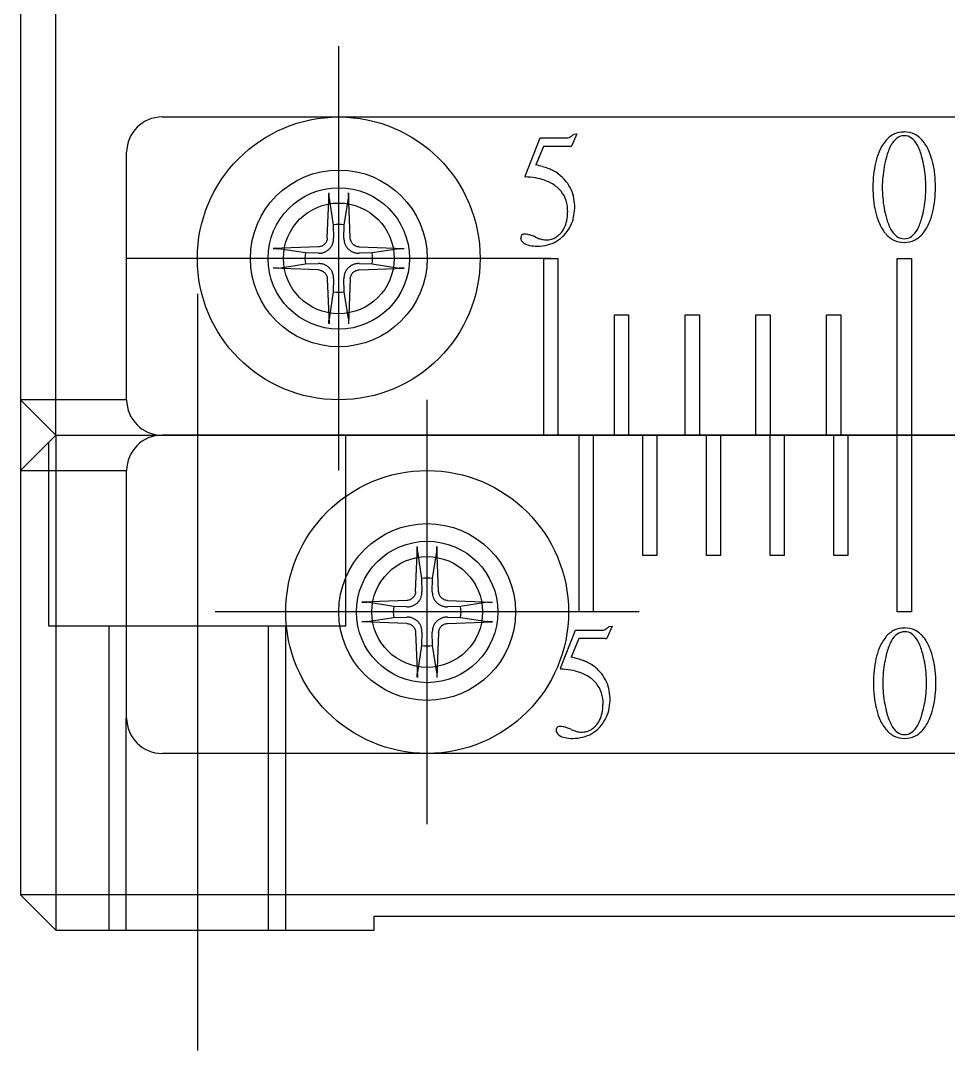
# Model space of a CAD drawing. Extents: x 1 to 231, y 0 to 192.
# Drawn here: x 76.39 to 89.51, y 32.34 to 46.9 of the extents above; entities that cross this region are included whole.
import ezdxf

# ---------------------------------------------------------------- set-up
doc = ezdxf.new("R2010")
doc.units = 0
doc.linetypes.add('CENTER', pattern=[50.8, 31.75, -6.35, 6.35, -6.35])
doc.linetypes.add('DASHED', pattern=[19.05, 12.7, -6.35])
doc.layers.get('0').update_dxf_attribs({"linetype": 'CONTINUOUS'})
doc.layers.add('CENTER', color=1, linetype='CENTER')

msp = doc.modelspace()

# ---------------------------------------------------------------- linework, layer by layer
at = {"color": 7, "linetype": 'CONTINUOUS'}
for p, q in [((76.892, 41.039), (76.892, 49.039)), ((76.392, 48.539), (76.392, 34.539)), ((78.392, 45.539), (99.392, 45.539)), ((84.258, 45.3), (84.19, 45.137)), ((84.213, 45.296), (84.258, 45.3)), ((83.528, 44.703), (83.742, 45.243)), ((83.742, 45.243), (84.115, 45.243)), ((77.892, 41.539), (77.892, 45.039)), ((83.787, 45.123), (83.677, 44.862)), ((84.158, 45.123), (83.787, 45.123)), ((80.729, 43.828), (80.754, 44.465)), ((80.753, 44.454), (80.754, 44.465)), ((80.753, 44.444), (80.753, 44.454)), ((80.753, 44.433), (80.753, 44.444)), ((80.753, 44.428), (80.753, 44.433)), ((80.753, 44.423), (80.753, 44.428)), ((80.753, 44.414), (80.753, 44.423)), ((81.03, 44.465), (81.03, 44.454)), ((81.054, 43.828), (81.03, 44.465)), ((81.03, 44.454), (81.031, 44.444)), ((81.031, 44.423), (81.03, 44.414)), ((81.031, 44.444), (81.031, 44.433)), ((81.031, 44.433), (81.031, 44.428)), ((81.031, 44.428), (81.031, 44.423)), ((80.754, 44.41), (80.753, 44.414)), ((80.754, 44.405), (80.754, 44.41)), ((80.754, 44.402), (80.754, 44.405)), ((80.754, 44.399), (80.754, 44.402)), ((80.755, 44.396), (80.754, 44.399)), ((80.755, 44.393), (80.755, 44.396)), ((80.755, 44.393), (80.814, 44.011)), ((80.969, 44.011), (81.029, 44.393)), ((81.03, 44.402), (81.029, 44.399)), ((81.029, 44.399), (81.029, 44.396)), ((81.029, 44.396), (81.029, 44.393)), ((81.03, 44.414), (81.03, 44.41)), ((81.03, 44.41), (81.03, 44.405)), ((81.03, 44.405), (81.03, 44.402)), ((80.814, 44.011), (80.819, 43.826)), ((80.965, 43.826), (80.969, 44.011)), ((80.603, 43.701), (79.966, 43.677)), ((80.615, 43.702), (80.603, 43.701)), ((80.627, 43.705), (80.615, 43.702)), ((80.639, 43.708), (80.627, 43.705)), ((80.651, 43.712), (80.639, 43.708)), ((80.662, 43.718), (80.651, 43.712)), ((80.673, 43.724), (80.662, 43.718)), ((80.682, 43.732), (80.673, 43.724)), ((80.691, 43.74), (80.682, 43.732)), ((80.699, 43.749), (80.691, 43.74)), ((80.707, 43.758), (80.699, 43.749)), ((80.713, 43.769), (80.707, 43.758)), ((80.719, 43.78), (80.713, 43.769)), ((80.723, 43.792), (80.719, 43.78)), ((80.726, 43.804), (80.723, 43.792)), ((80.728, 43.816), (80.726, 43.804)), ((80.729, 43.828), (80.728, 43.816)), ((81.055, 43.816), (81.054, 43.828)), ((81.057, 43.804), (81.055, 43.816)), ((81.061, 43.792), (81.057, 43.804)), ((81.065, 43.78), (81.061, 43.792)), ((81.071, 43.769), (81.065, 43.78)), ((81.077, 43.758), (81.071, 43.769)), ((81.085, 43.748), (81.077, 43.758)), ((81.093, 43.74), (81.085, 43.748)), ((81.102, 43.732), (81.093, 43.74)), ((81.111, 43.724), (81.102, 43.732)), ((81.122, 43.718), (81.111, 43.724)), ((81.133, 43.712), (81.122, 43.718)), ((81.145, 43.708), (81.133, 43.712)), ((81.157, 43.704), (81.145, 43.708)), ((81.169, 43.702), (81.157, 43.704)), ((81.181, 43.701), (81.169, 43.702)), ((81.181, 43.701), (81.818, 43.677)), ((79.966, 43.677), (79.976, 43.677)), ((79.976, 43.677), (79.987, 43.678)), ((79.987, 43.678), (79.997, 43.678)), ((79.997, 43.678), (80.003, 43.678)), ((80.003, 43.678), (80.007, 43.678)), ((80.007, 43.678), (80.017, 43.677)), ((80.017, 43.677), (80.021, 43.677)), ((80.021, 43.677), (80.025, 43.677)), ((80.025, 43.677), (80.029, 43.677)), ((80.029, 43.677), (80.032, 43.676)), ((80.032, 43.676), (80.035, 43.676)), ((80.035, 43.676), (80.038, 43.676)), ((80.42, 43.616), (80.038, 43.676)), ((80.605, 43.612), (80.42, 43.616)), ((81.364, 43.616), (81.179, 43.612)), ((81.746, 43.676), (81.364, 43.616)), ((81.746, 43.676), (81.748, 43.676)), ((81.748, 43.676), (81.752, 43.676)), ((81.752, 43.676), (81.755, 43.677)), ((81.755, 43.677), (81.758, 43.677)), ((81.758, 43.677), (81.762, 43.677)), ((81.762, 43.677), (81.767, 43.677)), ((81.767, 43.677), (81.776, 43.678)), ((81.776, 43.678), (81.781, 43.678)), ((81.781, 43.678), (81.786, 43.678)), ((81.786, 43.678), (81.797, 43.678)), ((81.797, 43.678), (81.807, 43.677)), ((81.807, 43.677), (81.818, 43.677)), ((79.976, 43.4), (79.966, 43.401)), ((80.603, 43.376), (79.966, 43.401)), ((79.987, 43.4), (79.976, 43.4)), ((79.997, 43.4), (79.987, 43.4)), ((80.003, 43.4), (79.997, 43.4)), ((80.007, 43.4), (80.003, 43.4)), ((80.017, 43.4), (80.007, 43.4)), ((80.021, 43.401), (80.017, 43.4)), ((80.025, 43.401), (80.021, 43.401)), ((80.029, 43.401), (80.025, 43.401)), ((80.032, 43.401), (80.029, 43.401)), ((80.035, 43.402), (80.032, 43.401)), ((80.038, 43.402), (80.035, 43.402)), ((80.038, 43.402), (80.42, 43.462)), ((80.42, 43.462), (80.605, 43.466)), ((81.179, 43.466), (81.364, 43.462)), ((81.181, 43.376), (81.818, 43.401)), ((81.364, 43.462), (81.746, 43.402)), ((81.748, 43.402), (81.746, 43.402)), ((81.752, 43.401), (81.748, 43.402)), ((81.755, 43.401), (81.752, 43.401)), ((81.758, 43.401), (81.755, 43.401)), ((81.762, 43.401), (81.758, 43.401)), ((81.767, 43.4), (81.762, 43.401)), ((81.776, 43.4), (81.767, 43.4)), ((81.781, 43.4), (81.776, 43.4)), ((81.786, 43.4), (81.781, 43.4)), ((81.797, 43.4), (81.786, 43.4)), ((81.807, 43.4), (81.797, 43.4)), ((81.818, 43.401), (81.807, 43.4)), ((83.792, 41.039), (83.792, 43.539)), ((83.792, 43.539), (83.992, 43.539)), ((83.992, 43.539), (83.992, 41.039)), ((88.792, 41.039), (88.792, 43.539)), ((88.792, 43.539), (88.992, 43.539)), ((88.992, 43.539), (88.992, 41.039)), ((80.603, 43.376), (80.615, 43.375)), ((80.615, 43.375), (80.627, 43.373)), ((80.627, 43.373), (80.639, 43.37)), ((80.639, 43.37), (80.65, 43.366)), ((80.65, 43.366), (80.662, 43.36)), ((80.662, 43.36), (80.672, 43.354)), ((80.672, 43.354), (80.682, 43.346)), ((80.682, 43.346), (80.691, 43.338)), ((80.691, 43.338), (80.699, 43.329)), ((80.699, 43.329), (80.706, 43.32)), ((80.706, 43.32), (80.713, 43.309)), ((80.713, 43.309), (80.719, 43.298)), ((80.719, 43.298), (80.723, 43.286)), ((80.723, 43.286), (80.726, 43.274)), ((80.726, 43.274), (80.728, 43.262)), ((80.728, 43.262), (80.729, 43.25)), ((81.054, 43.25), (81.055, 43.262)), ((81.055, 43.262), (81.057, 43.274)), ((81.057, 43.274), (81.061, 43.286)), ((81.061, 43.286), (81.065, 43.297)), ((81.065, 43.297), (81.071, 43.309)), ((81.071, 43.309), (81.077, 43.319)), ((81.077, 43.319), (81.084, 43.329)), ((81.084, 43.329), (81.093, 43.338)), ((81.093, 43.338), (81.101, 43.346)), ((81.101, 43.346), (81.111, 43.354)), ((81.111, 43.354), (81.122, 43.36)), ((81.122, 43.36), (81.133, 43.366)), ((81.133, 43.366), (81.145, 43.37)), ((81.145, 43.37), (81.157, 43.373)), ((81.157, 43.373), (81.169, 43.375)), ((81.169, 43.375), (81.181, 43.376)), ((80.729, 43.25), (80.754, 42.613)), ((80.819, 43.252), (80.814, 43.067)), ((80.969, 43.067), (80.965, 43.252)), ((81.054, 43.25), (81.03, 42.613)), ((80.814, 43.067), (80.755, 42.685)), ((81.029, 42.685), (80.969, 43.067)), ((80.754, 42.679), (80.755, 42.682)), ((80.754, 42.676), (80.754, 42.679)), ((80.754, 42.672), (80.754, 42.676)), ((80.754, 42.668), (80.754, 42.672)), ((80.755, 42.682), (80.755, 42.685)), ((81.029, 42.685), (81.029, 42.682)), ((81.029, 42.682), (81.029, 42.679)), ((81.029, 42.679), (81.03, 42.676)), ((81.03, 42.676), (81.03, 42.672)), ((81.03, 42.672), (81.03, 42.668)), ((84.792, 41.039), (84.792, 42.739)), ((84.792, 42.739), (84.992, 42.739)), ((84.992, 42.739), (84.992, 41.039)), ((85.792, 41.039), (85.792, 42.739)), ((85.792, 42.739), (85.992, 42.739)), ((85.992, 42.739), (85.992, 41.039)), ((86.792, 41.039), (86.792, 42.739)), ((86.792, 42.739), (86.992, 42.739)), ((86.992, 42.739), (86.992, 41.039)), ((87.792, 41.039), (87.792, 42.739)), ((87.792, 42.739), (87.992, 42.739)), ((87.992, 42.739), (87.992, 41.039)), ((80.753, 42.664), (80.754, 42.668)), ((80.753, 42.655), (80.753, 42.664)), ((80.753, 42.65), (80.753, 42.655)), ((80.753, 42.645), (80.753, 42.65)), ((80.753, 42.634), (80.753, 42.645)), ((80.753, 42.624), (80.753, 42.634)), ((80.754, 42.613), (80.753, 42.624)), ((81.03, 42.668), (81.03, 42.664)), ((81.03, 42.664), (81.031, 42.655)), ((81.031, 42.634), (81.03, 42.624)), ((81.03, 42.624), (81.03, 42.613)), ((81.031, 42.655), (81.031, 42.65)), ((81.031, 42.65), (81.031, 42.645)), ((81.031, 42.645), (81.031, 42.634)), ((77.892, 41.539), (76.392, 41.539)), ((76.892, 41.039), (76.392, 41.539)), ((76.392, 40.539), (76.892, 41.039)), ((76.892, 41.039), (100.892, 41.039)), ((76.892, 41.039), (76.892, 34.039)), ((99.392, 41.039), (78.392, 41.039)), ((84.292, 38.539), (84.292, 41.039)), ((84.492, 41.039), (84.492, 38.539)), ((85.192, 39.339), (85.192, 41.039)), ((85.392, 41.039), (85.392, 39.339)), ((86.092, 39.339), (86.092, 41.039)), ((86.292, 41.039), (86.292, 39.339)), ((86.992, 39.339), (86.992, 41.039)), ((87.192, 41.039), (87.192, 39.339)), ((87.892, 39.339), (87.892, 41.039)), ((88.092, 41.039), (88.092, 39.339)), ((88.792, 38.539), (88.792, 41.039)), ((88.992, 41.039), (88.992, 38.539)), ((76.392, 40.539), (77.892, 40.539)), ((77.892, 37.039), (77.892, 40.539)), ((81.979, 38.828), (82.004, 39.465)), ((82.003, 39.454), (82.004, 39.465)), ((82.003, 39.444), (82.003, 39.454)), ((82.003, 39.433), (82.003, 39.444)), ((82.003, 39.428), (82.003, 39.433)), ((82.003, 39.423), (82.003, 39.428)), ((82.003, 39.414), (82.003, 39.423)), ((82.004, 39.41), (82.003, 39.414)), ((82.004, 39.405), (82.004, 39.41)), ((82.004, 39.402), (82.004, 39.405)), ((82.004, 39.399), (82.004, 39.402)), ((82.005, 39.396), (82.004, 39.399)), ((82.005, 39.393), (82.005, 39.396)), ((82.005, 39.393), (82.064, 39.011)), ((82.219, 39.011), (82.279, 39.393)), ((82.28, 39.402), (82.279, 39.399)), ((82.279, 39.399), (82.279, 39.396)), ((82.279, 39.396), (82.279, 39.393)), ((82.28, 39.465), (82.28, 39.454)), ((82.304, 38.828), (82.28, 39.465)), ((82.28, 39.454), (82.281, 39.444)), ((82.281, 39.423), (82.28, 39.414)), ((82.28, 39.414), (82.28, 39.41)), ((82.28, 39.41), (82.28, 39.405)), ((82.28, 39.405), (82.28, 39.402)), ((82.281, 39.444), (82.281, 39.433)), ((82.281, 39.433), (82.281, 39.428)), ((82.281, 39.428), (82.281, 39.423)), ((85.392, 39.339), (85.192, 39.339)), ((86.292, 39.339), (86.092, 39.339)), ((87.192, 39.339), (86.992, 39.339)), ((88.092, 39.339), (87.892, 39.339)), ((82.064, 39.011), (82.069, 38.826)), ((82.215, 38.826), (82.219, 39.011)), ((81.941, 38.74), (81.932, 38.732)), ((81.949, 38.749), (81.941, 38.74)), ((81.957, 38.758), (81.949, 38.749)), ((81.963, 38.769), (81.957, 38.758)), ((81.969, 38.78), (81.963, 38.769)), ((81.973, 38.792), (81.969, 38.78)), ((81.976, 38.804), (81.973, 38.792)), ((81.978, 38.816), (81.976, 38.804)), ((81.979, 38.828), (81.978, 38.816)), ((82.305, 38.816), (82.304, 38.828)), ((82.307, 38.804), (82.305, 38.816)), ((82.311, 38.792), (82.307, 38.804)), ((82.315, 38.78), (82.311, 38.792)), ((82.321, 38.769), (82.315, 38.78)), ((82.327, 38.758), (82.321, 38.769)), ((82.335, 38.748), (82.327, 38.758)), ((82.343, 38.74), (82.335, 38.748)), ((82.352, 38.732), (82.343, 38.74)), ((81.853, 38.701), (81.216, 38.677)), ((81.216, 38.677), (81.226, 38.677)), ((81.226, 38.677), (81.237, 38.678)), ((81.237, 38.678), (81.247, 38.678)), ((81.247, 38.678), (81.253, 38.678)), ((81.253, 38.678), (81.257, 38.678)), ((81.257, 38.678), (81.267, 38.677)), ((81.267, 38.677), (81.271, 38.677)), ((81.271, 38.677), (81.275, 38.677)), ((81.275, 38.677), (81.279, 38.677)), ((81.279, 38.677), (81.282, 38.676)), ((81.282, 38.676), (81.285, 38.676)), ((81.285, 38.676), (81.288, 38.676)), ((81.67, 38.616), (81.288, 38.676)), ((81.855, 38.612), (81.67, 38.616)), ((81.865, 38.702), (81.853, 38.701)), ((81.877, 38.705), (81.865, 38.702)), ((81.889, 38.708), (81.877, 38.705)), ((81.901, 38.712), (81.889, 38.708)), ((81.912, 38.718), (81.901, 38.712)), ((81.923, 38.724), (81.912, 38.718)), ((81.932, 38.732), (81.923, 38.724)), ((82.361, 38.724), (82.352, 38.732)), ((82.372, 38.718), (82.361, 38.724)), ((82.383, 38.712), (82.372, 38.718)), ((82.395, 38.708), (82.383, 38.712)), ((82.407, 38.704), (82.395, 38.708)), ((82.419, 38.702), (82.407, 38.704)), ((82.431, 38.701), (82.419, 38.702)), ((82.614, 38.616), (82.429, 38.612)), ((82.431, 38.701), (83.068, 38.677)), ((82.996, 38.676), (82.614, 38.616)), ((82.996, 38.676), (82.998, 38.676)), ((82.998, 38.676), (83.002, 38.676)), ((83.002, 38.676), (83.005, 38.677)), ((83.005, 38.677), (83.008, 38.677)), ((83.008, 38.677), (83.012, 38.677)), ((83.012, 38.677), (83.017, 38.677)), ((83.017, 38.677), (83.026, 38.678)), ((83.026, 38.678), (83.031, 38.678)), ((83.031, 38.678), (83.036, 38.678)), ((83.036, 38.678), (83.047, 38.678)), ((83.047, 38.678), (83.057, 38.677)), ((83.057, 38.677), (83.068, 38.677)), ((81.288, 38.402), (81.67, 38.462)), ((81.67, 38.462), (81.855, 38.466)), ((82.429, 38.466), (82.614, 38.462)), ((82.614, 38.462), (82.996, 38.402)), ((84.492, 38.539), (84.292, 38.539)), ((88.992, 38.539), (88.792, 38.539)), ((81.226, 38.4), (81.216, 38.401)), ((81.853, 38.376), (81.216, 38.401)), ((81.237, 38.4), (81.226, 38.4)), ((81.247, 38.4), (81.237, 38.4)), ((81.253, 38.4), (81.247, 38.4)), ((81.257, 38.4), (81.253, 38.4)), ((81.267, 38.4), (81.257, 38.4)), ((81.271, 38.401), (81.267, 38.4)), ((81.275, 38.401), (81.271, 38.401)), ((81.279, 38.401), (81.275, 38.401)), ((81.282, 38.401), (81.279, 38.401)), ((81.285, 38.402), (81.282, 38.401)), ((81.288, 38.402), (81.285, 38.402)), ((81.853, 38.376), (81.865, 38.375)), ((81.865, 38.375), (81.877, 38.373)), ((81.877, 38.373), (81.889, 38.37)), ((81.889, 38.37), (81.9, 38.366)), ((81.9, 38.366), (81.912, 38.36)), ((81.912, 38.36), (81.922, 38.354)), ((81.922, 38.354), (81.932, 38.346)), ((81.932, 38.346), (81.941, 38.338)), ((81.941, 38.338), (81.949, 38.329)), ((81.949, 38.329), (81.956, 38.32)), ((81.956, 38.32), (81.963, 38.309)), ((81.963, 38.309), (81.969, 38.298)), ((82.315, 38.297), (82.321, 38.309)), ((82.321, 38.309), (82.327, 38.319)), ((82.327, 38.319), (82.334, 38.329)), ((82.334, 38.329), (82.343, 38.338)), ((82.343, 38.338), (82.351, 38.346)), ((82.351, 38.346), (82.361, 38.354)), ((82.361, 38.354), (82.372, 38.36)), ((82.372, 38.36), (82.383, 38.366)), ((82.383, 38.366), (82.395, 38.37)), ((82.395, 38.37), (82.407, 38.373)), ((82.407, 38.373), (82.419, 38.375)), ((82.419, 38.375), (82.431, 38.376)), ((82.431, 38.376), (83.068, 38.401)), ((82.998, 38.402), (82.996, 38.402)), ((83.002, 38.401), (82.998, 38.402)), ((83.005, 38.401), (83.002, 38.401)), ((83.008, 38.401), (83.005, 38.401)), ((83.012, 38.401), (83.008, 38.401)), ((83.017, 38.4), (83.012, 38.401)), ((83.026, 38.4), (83.017, 38.4)), ((83.031, 38.4), (83.026, 38.4)), ((83.036, 38.4), (83.031, 38.4)), ((83.047, 38.4), (83.036, 38.4)), ((83.057, 38.4), (83.047, 38.4)), ((83.068, 38.401), (83.057, 38.4)), ((84.758, 38.339), (84.69, 38.176)), ((84.713, 38.335), (84.758, 38.339)), ((81.969, 38.298), (81.973, 38.286)), ((81.973, 38.286), (81.976, 38.274)), ((81.976, 38.274), (81.978, 38.262)), ((81.978, 38.262), (81.979, 38.25)), ((81.979, 38.25), (82.004, 37.613)), ((82.069, 38.252), (82.064, 38.067)), ((82.219, 38.067), (82.215, 38.252)), ((82.304, 38.25), (82.28, 37.613)), ((82.304, 38.25), (82.305, 38.262)), ((82.305, 38.262), (82.307, 38.274)), ((82.307, 38.274), (82.311, 38.286)), ((82.311, 38.286), (82.315, 38.297)), ((84.028, 37.742), (84.242, 38.282)), ((84.287, 38.162), (84.177, 37.901)), ((84.242, 38.282), (84.615, 38.282)), ((84.658, 38.162), (84.287, 38.162)), ((82.064, 38.067), (82.005, 37.685)), ((82.279, 37.685), (82.219, 38.067)), ((82.003, 37.664), (82.004, 37.668)), ((82.003, 37.655), (82.003, 37.664)), ((82.003, 37.65), (82.003, 37.655)), ((82.003, 37.645), (82.003, 37.65)), ((82.003, 37.634), (82.003, 37.645)), ((82.003, 37.624), (82.003, 37.634)), ((82.004, 37.613), (82.003, 37.624)), ((82.004, 37.679), (82.005, 37.682)), ((82.004, 37.676), (82.004, 37.679)), ((82.004, 37.672), (82.004, 37.676)), ((82.004, 37.668), (82.004, 37.672)), ((82.005, 37.682), (82.005, 37.685)), ((82.279, 37.685), (82.279, 37.682)), ((82.279, 37.682), (82.279, 37.679)), ((82.279, 37.679), (82.28, 37.676)), ((82.28, 37.676), (82.28, 37.672)), ((82.28, 37.672), (82.28, 37.668)), ((82.28, 37.668), (82.28, 37.664)), ((82.28, 37.664), (82.281, 37.655)), ((82.281, 37.634), (82.28, 37.624)), ((82.28, 37.624), (82.28, 37.613)), ((82.281, 37.655), (82.281, 37.65)), ((82.281, 37.65), (82.281, 37.645)), ((82.281, 37.645), (82.281, 37.634)), ((99.392, 36.539), (78.392, 36.539)), ((76.892, 34.039), (76.392, 34.539)), ((101.392, 34.539), (76.392, 34.539)), ((81.392, 34.239), (96.392, 34.239)), ((81.392, 34.039), (81.392, 34.239)), ((76.892, 34.039), (81.392, 34.039))]:
    msp.add_line(p, q, dxfattribs=at)
at = {"color": 3, "linetype": 'DASHED'}
for p, q in [((76.792, 38.339), (76.792, 40.939)), ((80.992, 38.339), (80.992, 41.039)), ((80.992, 38.339), (76.792, 38.339)), ((77.642, 38.339), (77.642, 34.039)), ((79.898, 34.039), (79.898, 38.339)), ((80.142, 34.039), (80.142, 38.339)), ((77.885, 34.039), (77.885, 37.039))]:
    msp.add_line(p, q, dxfattribs=at)
at = {"color": 7, "linetype": 'CONTINUOUS'}
for centre in [(80.892, 43.539), (82.142, 38.539)]:
    msp.add_circle(centre, 2, dxfattribs=at)
at = {"color": 3, "linetype": 'CONTINUOUS'}
for centre, radius in [((80.892, 43.539), 1.25), ((80.892, 43.539), 1), ((80.892, 43.539), 0.783), ((82.142, 38.539), 1.25), ((82.142, 38.539), 1), ((82.142, 38.539), 0.783)]:
    msp.add_circle(centre, radius, dxfattribs=at)
at = {"color": 7, "linetype": 'CONTINUOUS'}
for centre, radius, start, end in [((78.392, 45.039), 0.5, 90, 180), ((84.069, 45.415), 0.187, 307.1607, 320.255), ((88.903, 44.973), 0.359, 116.5466, 141.2478), ((88.885, 44.994), 0.332, 89.2937, 115.4267), ((88.893, 44.993), 0.334, 64.6264, 90.6532), ((88.877, 44.975), 0.356, 38.658, 63.5476), ((84.115, 45.346), 0.103, 269.9573, 289.456), ((84.108, 45.365), 0.123, 289.8018, 307.0841), ((89.127, 44.801), 0.642, 141.8067, 158.4258), ((88.977, 44.997), 0.308, 128.0346, 152.5067), ((88.888, 45.103), 0.171, 89.8353, 126.5002), ((88.89, 45.101), 0.173, 53.6842, 90.279), ((88.805, 45), 0.305, 27.3429, 52.1158), ((88.664, 44.809), 0.627, 21.378, 38.3895), ((84.159, 45.196), 0.0733, 269.1351, 281.9708), ((84.169, 45.152), 0.0281, 281.4538, 305.805), ((84.176, 45.141), 0.0151, 307.0574, 344.0647), ((89.579, 44.63), 1.125, 158.7761, 166.7628), ((89.411, 44.768), 0.8, 152.3497, 165.2539), ((88.39, 44.781), 0.774, 14.2709, 27.586), ((88.249, 44.643), 1.073, 13.2882, 21.5696), ((83.167, 42.725), 2.197, 73.9631, 76.5892), ((89.787, 44.582), 1.338, 166.7882, 173.9019), ((90.086, 44.556), 1.507, 163.9788, 169.4048), ((87.685, 44.565), 1.51, 10.2609, 15.6321), ((88.01, 44.587), 1.32, 6.0471, 13.2628), ((83.454, 43.718), 1.163, 70.0124, 74.0248), ((83.672, 44.313), 0.53, 63.3872, 70.1611), ((83.679, 44.301), 0.538, 55.5472, 64.6615), ((83.667, 44.284), 0.558, 46.6126, 55.5054), ((90.092, 44.549), 1.646, 173.9099, 180.1105), ((90.109, 44.552), 1.529, 169.4141, 174.7865), ((87.63, 44.555), 1.566, 5.0093, 10.2518), ((87.657, 44.549), 1.674, 359.8807, 6.0387), ((83.573, 44.687), 0.0479, 160.8609, 169.2763), ((83.535, 44.694), 0.0092, 167.2044, 192.7956), ((83.528, 44.692), 0.00178, 193.6323, 272.6279), ((83.504, 43.67), 1.021, 80.4715, 88.6731), ((83.545, 43.911), 0.776, 70.6148, 80.4628), ((83.592, 44.047), 0.633, 59.2808, 70.5721), ((83.684, 44.196), 0.458, 39.8178, 59.7095), ((83.624, 44.239), 0.62, 38.2978, 46.5808), ((83.682, 44.29), 0.543, 24.2446, 37.8899), ((90.172, 44.547), 1.593, 174.795, 180.0242), ((87.531, 44.547), 1.665, 359.9697, 5.0017), ((83.73, 44.239), 0.395, 17.3246, 39.2769), ((83.658, 44.28), 0.57, 10.8892, 24.1023), ((90.125, 44.542), 1.678, 179.881, 186.0309), ((90.317, 44.544), 1.738, 179.9442, 184.9832), ((87.405, 44.544), 1.791, 355.1774, 0.0578), ((87.641, 44.542), 1.69, 353.9893, 0.1283), ((83.616, 44.207), 0.514, 358.4839, 16.8828), ((83.535, 44.258), 0.694, 359.2215, 10.7983), ((89.782, 44.506), 1.334, 186.0315, 193.2001), ((90.119, 44.527), 1.539, 184.9857, 190.449), ((87.631, 44.525), 1.564, 349.8375, 355.1847), ((88.007, 44.503), 1.322, 346.768, 354.0003), ((83.478, 44.202), 0.651, 348.3503, 359.2247), ((83.59, 44.263), 0.639, 345.7632, 358.7145), ((89.548, 44.451), 1.093, 193.2098, 201.3991), ((89.977, 44.501), 1.395, 190.4551, 196.2875), ((87.789, 44.496), 1.404, 344.0998, 349.8418), ((88.255, 44.445), 1.067, 338.4257, 346.7665), ((80.892, 43.539), 0.479, 80.6957, 99.3043), ((83.692, 44.158), 0.433, 334.0754, 348.3685), ((83.683, 44.24), 0.544, 331.19, 345.6305), ((89.104, 44.279), 0.617, 201.4624, 218.6555), ((89.328, 44.289), 0.713, 194.5816, 208.6061), ((88.439, 44.289), 0.722, 331.8651, 345.7722), ((88.675, 44.278), 0.615, 321.322, 338.56), ((83.538, 43.827), 0.0728, 156.281, 181.8872), ((83.508, 43.839), 0.0408, 117.1293, 154.954), ((83.518, 43.816), 0.066, 88.0277, 115.4071), ((83.518, 43.624), 0.257, 79.2315, 89.6241), ((83.492, 43.484), 0.4, 71.5675, 79.3119), ((83.423, 43.275), 0.62, 65.85, 71.6275), ((83.962, 44.477), 0.698, 245.8334, 250.8777), ((83.826, 44.069), 0.269, 285.6366, 301.3182), ((83.807, 44.099), 0.303, 301.5113, 315.9675), ((83.719, 44.205), 0.493, 300.7739, 316.7817), ((83.783, 44.115), 0.332, 316.8732, 333.9198), ((83.673, 44.248), 0.556, 316.7918, 331.0148), ((88.9, 44.117), 0.356, 218.8739, 243.7271), ((88.961, 44.086), 0.293, 208.0577, 233.3426), ((88.888, 43.995), 0.177, 234.7577, 270.348), ((88.89, 43.996), 0.178, 269.5975, 305.2384), ((88.819, 44.084), 0.291, 306.7157, 332.2786), ((88.878, 44.117), 0.356, 296.2729, 321.1261), ((80.61, 43.82), 0.209, 321.2249, 327.3542), ((80.617, 43.815), 0.201, 327.3884, 333.7306), ((80.605, 43.821), 0.214, 333.7006, 339.428), ((80.613, 43.818), 0.206, 339.386, 345.0043), ((80.603, 43.821), 0.216, 345.0596, 350.4557), ((80.597, 43.822), 0.222, 350.4292, 355.7575), ((80.607, 43.821), 0.212, 355.7311, 1.3135), ((81.177, 43.821), 0.213, 178.6874, 184.268), ((81.187, 43.822), 0.222, 184.2424, 189.5709), ((81.181, 43.821), 0.216, 189.5456, 194.9391), ((81.171, 43.818), 0.206, 194.9953, 200.6145), ((81.179, 43.821), 0.214, 200.572, 206.2994), ((81.167, 43.815), 0.201, 206.2694, 212.6116), ((81.174, 43.82), 0.209, 212.6454, 218.7756), ((83.539, 43.824), 0.0745, 179.7689, 184.4732), ((83.501, 43.821), 0.0361, 184.316, 191.9442), ((83.48, 43.817), 0.015, 191.5786, 205.2913), ((83.575, 43.853), 0.117, 201.5057, 219.093), ((83.585, 43.862), 0.13, 219.3474, 234.6593), ((83.632, 43.937), 0.218, 236.1652, 258.5243), ((83.694, 44.233), 0.521, 258.2451, 270.7659), ((83.705, 44.294), 0.581, 269.6263, 283.9812), ((83.864, 44.19), 0.394, 250.7805, 258.1713), ((83.826, 44.008), 0.208, 257.9993, 269.3203), ((83.82, 44.095), 0.295, 270.7211, 285.4421), ((83.729, 44.192), 0.477, 284.1459, 300.5209), ((88.885, 44.101), 0.336, 244.7936, 270.6548), ((88.893, 44.1), 0.334, 269.2919, 295.2597), ((80.892, 43.539), 0.479, 170.6957, 189.3043), ((80.61, 43.824), 0.213, 268.6874, 274.268), ((80.609, 43.834), 0.222, 274.2424, 279.5709), ((80.61, 43.828), 0.216, 279.5456, 284.9391), ((80.613, 43.818), 0.206, 284.9953, 290.6145), ((80.61, 43.826), 0.214, 290.572, 296.2994), ((80.616, 43.814), 0.201, 296.2694, 302.6116), ((80.611, 43.821), 0.209, 302.6454, 308.7756), ((80.616, 43.815), 0.202, 308.7204, 314.9342), ((80.615, 43.815), 0.202, 315.0678, 321.2775), ((81.168, 43.815), 0.202, 218.7204, 224.9342), ((81.168, 43.816), 0.202, 225.0678, 231.2775), ((81.173, 43.821), 0.209, 231.2249, 237.3542), ((81.168, 43.814), 0.201, 237.3884, 243.7306), ((81.174, 43.826), 0.214, 243.7006, 249.428), ((81.171, 43.818), 0.206, 249.386, 255.0043), ((81.174, 43.828), 0.216, 255.0596, 260.4557), ((81.175, 43.834), 0.222, 260.4292, 265.7575), ((81.174, 43.824), 0.212, 265.7311, 271.3135), ((80.892, 43.539), 0.479, 350.6957, 9.3043), ((80.61, 43.254), 0.212, 85.7311, 91.3135), ((80.609, 43.244), 0.222, 80.4292, 85.7575), ((80.61, 43.25), 0.216, 75.0596, 80.4557), ((80.612, 43.26), 0.206, 69.386, 75.0043), ((80.61, 43.252), 0.214, 63.7006, 69.428), ((80.616, 43.264), 0.201, 57.3884, 63.7306), ((80.611, 43.257), 0.209, 51.2249, 57.3542), ((80.616, 43.262), 0.202, 45.0678, 51.2775), ((80.615, 43.263), 0.202, 38.7204, 44.9342), ((81.168, 43.263), 0.202, 135.0678, 141.2775), ((81.168, 43.262), 0.202, 128.7204, 134.9342), ((81.173, 43.257), 0.209, 122.6454, 128.7756), ((81.168, 43.264), 0.201, 116.2694, 122.6116), ((81.174, 43.252), 0.214, 110.572, 116.2994), ((81.171, 43.26), 0.206, 104.9953, 110.6145), ((81.174, 43.25), 0.216, 99.5456, 104.9391), ((81.175, 43.244), 0.222, 94.2424, 99.5709), ((81.174, 43.254), 0.213, 88.6874, 94.268), ((80.61, 43.258), 0.209, 32.6454, 38.7756), ((80.617, 43.263), 0.201, 26.2694, 32.6116), ((80.605, 43.257), 0.214, 20.572, 26.2994), ((80.613, 43.26), 0.206, 14.9953, 20.6145), ((80.603, 43.257), 0.216, 9.5456, 14.9391), ((80.597, 43.256), 0.222, 4.2424, 9.5709), ((80.606, 43.257), 0.213, 358.6874, 4.268), ((81.187, 43.256), 0.222, 170.4292, 175.7575), ((81.177, 43.257), 0.212, 175.7311, 181.3135), ((81.18, 43.257), 0.216, 165.0596, 170.4557), ((81.171, 43.26), 0.206, 159.386, 165.0043), ((81.179, 43.257), 0.214, 153.7006, 159.428), ((81.167, 43.263), 0.201, 147.3884, 153.7306), ((81.174, 43.258), 0.209, 141.2249, 147.3542), ((80.892, 43.539), 0.479, 260.6957, 279.3043), ((78.392, 41.539), 0.5, 180, 270), ((78.392, 40.539), 0.5, 90, 180), ((82.142, 38.539), 0.479, 80.6957, 99.3043), ((81.855, 38.821), 0.214, 333.7006, 339.428), ((81.863, 38.818), 0.206, 339.386, 345.0043), ((81.853, 38.821), 0.216, 345.0596, 350.4557), ((81.847, 38.822), 0.222, 350.4292, 355.7575), ((81.857, 38.821), 0.212, 355.7311, 1.3135), ((82.427, 38.821), 0.213, 178.6874, 184.268), ((82.437, 38.822), 0.222, 184.2424, 189.5709), ((82.431, 38.821), 0.216, 189.5456, 194.9391), ((82.421, 38.818), 0.206, 194.9953, 200.6145), ((82.429, 38.821), 0.214, 200.572, 206.2994), ((82.142, 38.539), 0.479, 170.6957, 189.3043), ((81.86, 38.824), 0.213, 268.6874, 274.268), ((81.859, 38.834), 0.222, 274.2424, 279.5709), ((81.86, 38.828), 0.216, 279.5456, 284.9391), ((81.863, 38.818), 0.206, 284.9953, 290.6145), ((81.86, 38.826), 0.214, 290.572, 296.2994), ((81.866, 38.814), 0.201, 296.2694, 302.6116), ((81.861, 38.821), 0.209, 302.6454, 308.7756), ((81.866, 38.815), 0.202, 308.7204, 314.9342), ((81.865, 38.815), 0.202, 315.0678, 321.2775), ((81.86, 38.82), 0.209, 321.2249, 327.3542), ((81.867, 38.815), 0.201, 327.3884, 333.7306), ((82.417, 38.815), 0.201, 206.2694, 212.6116), ((82.424, 38.82), 0.209, 212.6454, 218.7756), ((82.418, 38.815), 0.202, 218.7204, 224.9342), ((82.418, 38.816), 0.202, 225.0678, 231.2775), ((82.423, 38.821), 0.209, 231.2249, 237.3542), ((82.418, 38.814), 0.201, 237.3884, 243.7306), ((82.424, 38.826), 0.214, 243.7006, 249.428), ((82.421, 38.818), 0.206, 249.386, 255.0043), ((82.424, 38.828), 0.216, 255.0596, 260.4557), ((82.425, 38.834), 0.222, 260.4292, 265.7575), ((82.424, 38.824), 0.212, 265.7311, 271.3135), ((82.142, 38.539), 0.479, 350.6957, 9.3043), ((81.86, 38.254), 0.212, 85.7311, 91.3135), ((81.859, 38.244), 0.222, 80.4292, 85.7575), ((81.86, 38.25), 0.216, 75.0596, 80.4557), ((81.862, 38.26), 0.206, 69.386, 75.0043), ((81.86, 38.252), 0.214, 63.7006, 69.428), ((82.424, 38.252), 0.214, 110.572, 116.2994), ((82.421, 38.26), 0.206, 104.9953, 110.6145), ((82.424, 38.25), 0.216, 99.5456, 104.9391), ((82.425, 38.244), 0.222, 94.2424, 99.5709), ((82.424, 38.254), 0.213, 88.6874, 94.268), ((81.866, 38.264), 0.201, 57.3884, 63.7306), ((81.861, 38.257), 0.209, 51.2249, 57.3542), ((81.866, 38.262), 0.202, 45.0678, 51.2775), ((81.865, 38.263), 0.202, 38.7204, 44.9342), ((81.86, 38.258), 0.209, 32.6454, 38.7756), ((81.867, 38.263), 0.201, 26.2694, 32.6116), ((81.855, 38.257), 0.214, 20.572, 26.2994), ((81.863, 38.26), 0.206, 14.9953, 20.6145), ((81.853, 38.257), 0.216, 9.5456, 14.9391), ((82.43, 38.257), 0.216, 165.0596, 170.4557), ((82.421, 38.26), 0.206, 159.386, 165.0043), ((82.429, 38.257), 0.214, 153.7006, 159.428), ((82.417, 38.263), 0.201, 147.3884, 153.7306), ((82.424, 38.258), 0.209, 141.2249, 147.3542), ((82.418, 38.263), 0.202, 135.0678, 141.2775), ((82.418, 38.262), 0.202, 128.7204, 134.9342), ((82.423, 38.257), 0.209, 122.6454, 128.7756), ((82.418, 38.264), 0.201, 116.2694, 122.6116), ((84.608, 38.404), 0.123, 289.8018, 307.0841), ((84.569, 38.454), 0.187, 307.1607, 320.255), ((88.891, 37.978), 0.334, 89.2919, 115.2597), ((88.899, 37.977), 0.336, 64.7936, 90.6548), ((81.847, 38.256), 0.222, 4.2424, 9.5709), ((81.856, 38.257), 0.213, 358.6874, 4.268), ((82.437, 38.256), 0.222, 170.4292, 175.7575), ((82.427, 38.257), 0.212, 175.7311, 181.3135), ((84.615, 38.385), 0.103, 269.9573, 289.456), ((84.659, 38.235), 0.0733, 269.1351, 281.9708), ((84.669, 38.191), 0.0281, 281.4538, 305.805), ((84.676, 38.18), 0.0151, 307.0574, 344.0647), ((89.114, 37.797), 0.621, 141.4049, 158.4772), ((88.907, 37.959), 0.359, 116.3651, 141.0339), ((88.968, 37.991), 0.295, 126.8956, 152.0987), ((88.894, 38.081), 0.178, 89.5975, 125.2384), ((88.896, 38.083), 0.177, 54.7577, 90.348), ((88.823, 37.992), 0.293, 28.0577, 53.3426), ((88.885, 37.963), 0.354, 38.8001, 63.801), ((88.682, 37.801), 0.614, 21.4271, 38.6908), ((82.142, 38.539), 0.479, 260.6957, 279.3043), ((89.531, 37.632), 1.07, 158.4376, 166.7547), ((89.36, 37.782), 0.739, 152.0281, 165.6092), ((88.426, 37.777), 0.744, 14.8755, 28.3122), ((88.233, 37.625), 1.096, 13.2202, 21.3887), ((83.667, 35.764), 2.197, 73.9631, 76.5892), ((83.954, 36.757), 1.163, 70.0124, 74.0248), ((89.781, 37.574), 1.326, 166.7796, 173.9888), ((89.996, 37.581), 1.405, 164.103, 169.8387), ((87.805, 37.576), 1.397, 10.4575, 16.2852), ((88.003, 37.572), 1.332, 6.0279, 13.2037), ((84.073, 37.726), 0.0479, 160.8609, 169.2763), ((84.035, 37.733), 0.0092, 167.2044, 192.7956), ((84.028, 37.731), 0.00178, 193.6323, 272.6279), ((84.004, 36.709), 1.021, 80.4715, 88.6731), ((84.172, 37.352), 0.53, 63.3872, 70.1611), ((84.179, 37.34), 0.538, 55.5472, 64.6615), ((84.167, 37.323), 0.558, 46.6126, 55.5054), ((84.124, 37.278), 0.62, 38.2978, 46.5808), ((90.159, 37.552), 1.571, 169.8486, 175.1736), ((87.664, 37.551), 1.54, 4.9868, 10.4479), ((84.045, 36.95), 0.776, 70.6148, 80.4628), ((84.092, 37.086), 0.633, 59.2808, 70.5721), ((84.184, 37.234), 0.458, 39.8178, 59.7095), ((84.182, 37.329), 0.543, 24.2446, 37.8899), ((90.146, 37.535), 1.693, 173.9963, 180.1213), ((90.38, 37.534), 1.793, 175.1796, 180.0556), ((87.465, 37.533), 1.74, 359.9476, 4.9798), ((87.659, 37.535), 1.678, 359.881, 6.0309), ((84.23, 37.277), 0.395, 17.3246, 39.2769), ((84.158, 37.319), 0.57, 10.8892, 24.1023), ((90.123, 37.528), 1.67, 179.8738, 186.0456), ((90.252, 37.531), 1.665, 179.969, 185.0024), ((87.612, 37.531), 1.593, 354.7956, 0.0236), ((87.69, 37.529), 1.647, 353.9132, 0.1072), ((84.116, 37.246), 0.514, 358.4839, 16.8828), ((84.09, 37.302), 0.639, 345.7632, 358.7145), ((84.035, 37.297), 0.694, 359.2215, 10.7983), ((89.771, 37.491), 1.316, 186.0381, 193.2719), ((90.153, 37.522), 1.566, 185.0089, 190.2522), ((87.675, 37.526), 1.53, 349.4148, 354.7858), ((87.997, 37.496), 1.338, 346.7882, 353.9019), ((83.978, 37.241), 0.651, 348.3503, 359.2247), ((84.183, 37.279), 0.544, 331.19, 345.6305), ((89.532, 37.434), 1.07, 193.277, 201.5808), ((90.098, 37.513), 1.509, 190.2599, 195.6331), ((87.697, 37.522), 1.507, 343.9788, 349.4048), ((88.205, 37.448), 1.125, 338.7761, 346.7628), ((78.392, 37.039), 0.5, 180, 270), ((84.283, 37.154), 0.332, 316.8732, 333.9198), ((84.173, 37.287), 0.556, 316.7918, 331.0148), ((84.192, 37.197), 0.433, 334.0754, 348.3685), ((89.116, 37.267), 0.622, 201.3175, 218.4499), ((89.389, 37.295), 0.768, 194.2215, 207.6355), ((88.384, 37.305), 0.787, 332.2481, 345.3556), ((88.674, 37.267), 0.622, 321.5501, 338.6825), ((84.038, 36.866), 0.0728, 156.281, 181.8872), ((84.039, 36.863), 0.0745, 179.7689, 184.4732), ((84.001, 36.86), 0.0361, 184.316, 191.9442), ((83.98, 36.855), 0.015, 191.5786, 205.2913), ((84.075, 36.892), 0.117, 201.5057, 219.093), ((84.008, 36.878), 0.0408, 117.1293, 154.954), ((84.018, 36.854), 0.066, 88.0277, 115.4071), ((84.018, 36.663), 0.257, 79.2315, 89.6241), ((83.992, 36.523), 0.4, 71.5675, 79.3119), ((83.923, 36.314), 0.62, 65.85, 71.6275), ((84.462, 37.516), 0.698, 245.8334, 250.8777), ((84.364, 37.229), 0.394, 250.7805, 258.1713), ((84.32, 37.134), 0.295, 270.7211, 285.4421), ((84.326, 37.108), 0.269, 285.6366, 301.3182), ((84.307, 37.137), 0.303, 301.5113, 315.9675), ((84.219, 37.244), 0.493, 300.7739, 316.7817), ((88.907, 37.103), 0.356, 218.658, 243.5476), ((88.976, 37.075), 0.3, 207.1609, 232.2977), ((88.812, 37.077), 0.303, 307.7983, 332.743), ((88.883, 37.102), 0.356, 296.4303, 321.3642), ((84.085, 36.9), 0.13, 219.3474, 234.6593), ((84.132, 36.976), 0.218, 236.1652, 258.5243), ((84.194, 37.272), 0.521, 258.2451, 270.7659), ((84.205, 37.333), 0.581, 269.6263, 283.9812), ((84.326, 37.047), 0.208, 257.9993, 269.3203), ((84.229, 37.231), 0.477, 284.1459, 300.5209), ((88.891, 37.085), 0.334, 244.6264, 270.6532), ((88.894, 36.977), 0.173, 233.6842, 270.279), ((88.895, 36.975), 0.171, 269.8199, 306.5156), ((88.899, 37.084), 0.333, 269.3132, 295.4071)]:
    msp.add_arc(centre, radius, start, end, dxfattribs=at)
at = {"layer": 'CENTER', "color": 1, "linetype": 'CENTER'}
for p, q in [((80.892, 40.539), (80.892, 46.539)), ((83.892, 43.539), (77.892, 43.539)), ((78.892, 43.039), (78.892, 32.339)), ((82.142, 35.539), (82.142, 41.539)), ((85.142, 38.539), (79.142, 38.539))]:
    msp.add_line(p, q, dxfattribs=at)

doc.saveas('drawing.dxf')
